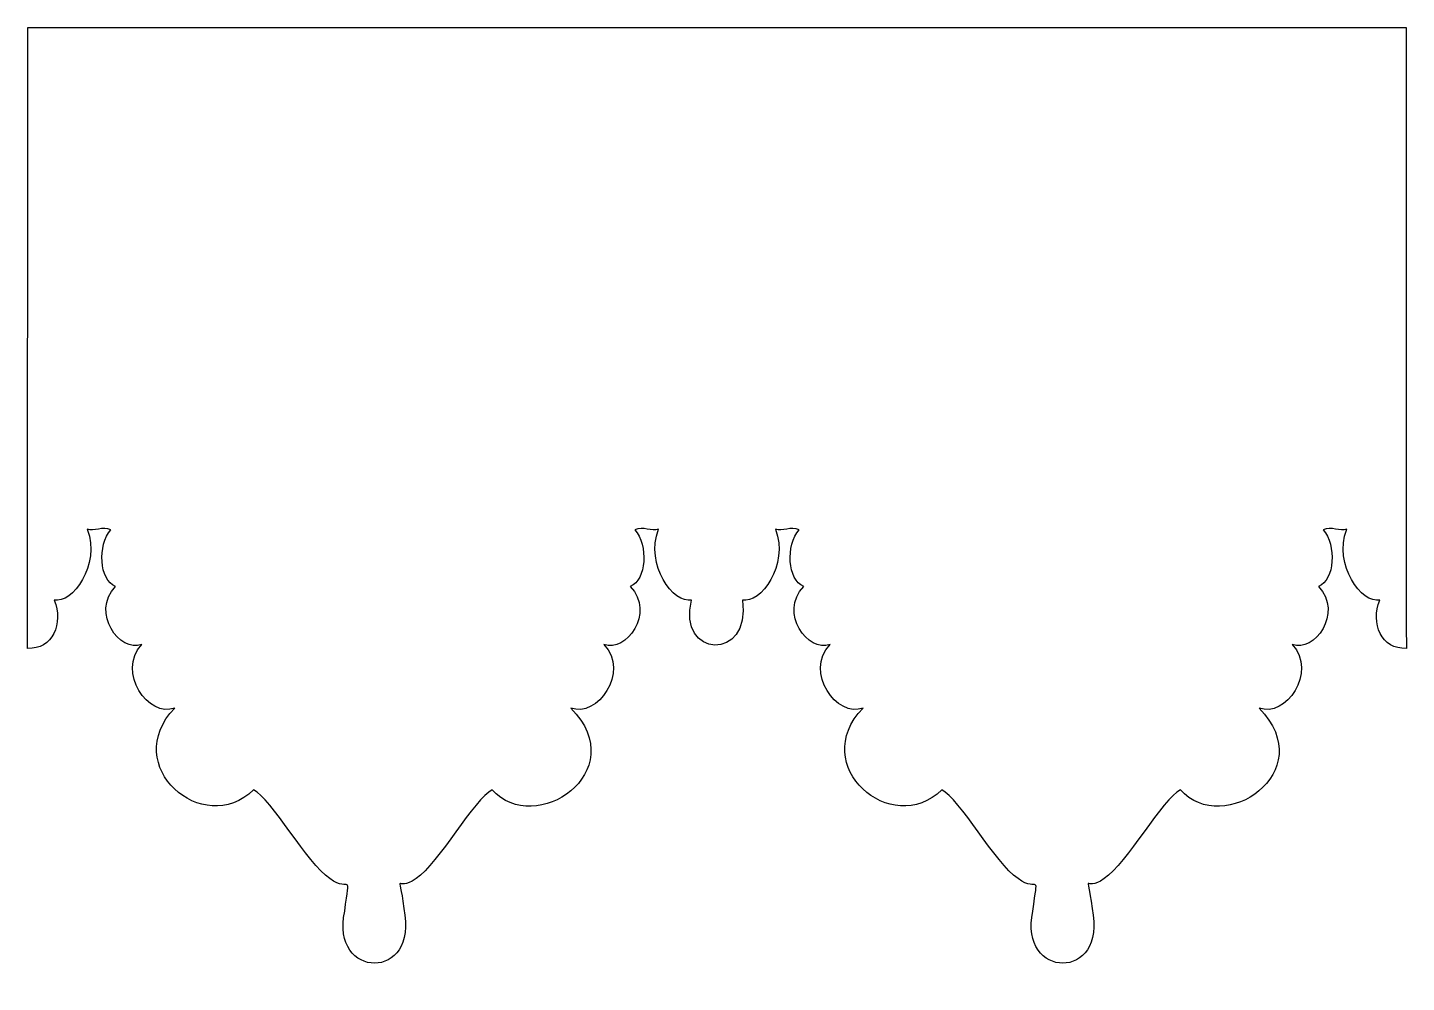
# Model space of a CAD drawing. Header units: centimetres. Extents: x -2.37 to 7.16, y -0.79 to 5.81.
import ezdxf

# ---------------------------------------------------------------- set-up
doc = ezdxf.new("R2010")
doc.units = ezdxf.units.CM
doc.header["$MEASUREMENT"] = 0
doc.layers.add('Layer 1', color=7, linetype='Continuous')

msp = doc.modelspace()

# ---------------------------------------------------------------- linework, layer by layer
at = {"layer": 'Layer 1', "color": 30}
msp.add_open_spline([(-2.37014, 1.51701), (-2.19839, 1.50658), (-2.12012, 1.69195), (-2.18659, 1.85105), (-2.18659, 1.85105), (-2.06253, 1.82176), (-1.86238, 2.09391), (-1.95756, 2.3397), (-1.95756, 2.3397), (-1.91094, 2.32633), (-1.84963, 2.35975), (-1.79467, 2.33722), (-1.79467, 2.33722), (-1.88702, 2.23148), (-1.87494, 1.9889), (-1.76243, 1.94448), (-1.76243, 1.94448), (-1.93547, 1.76278), (-1.7325, 1.48359), (-1.58053, 1.54347), (-1.58053, 1.54347), (-1.75829, 1.35309), (-1.53357, 1.03398), (-1.35233, 1.10443), (-1.35233, 1.10443), (-1.73601, 0.70718), (-1.15465, 0.19919), (-0.80746, 0.53971), (-0.80746, 0.53971), (-0.68591, 0.47956), (-0.43743, 0.03209), (-0.28077, -0.07462), (-0.28077, -0.07462), (-0.13348, -0.18096), (-0.14334, -0.00778), (-0.17742, -0.29952), (-0.17742, -0.29952), (-0.28141, -0.77201), (0.34126, -0.79174), (0.23103, -0.2805), (0.23103, -0.2805), (0.19696, 0.01124), (0.16807, -0.18096), (0.31537, -0.07462), (0.31537, -0.07462), (0.47202, 0.03208), (0.72051, 0.47956), (0.84205, 0.53971), (0.84205, 0.53971), (1.13655, 0.2082), (1.8149, 0.66237), (1.38693, 1.10443), (1.38693, 1.10443), (1.56817, 1.03399), (1.79289, 1.35309), (1.61513, 1.54347), (1.61513, 1.54347), (1.7671, 1.48359), (1.97007, 1.76278), (1.79703, 1.94448), (1.79703, 1.94448), (1.90954, 1.9889), (1.92162, 2.23148), (1.82927, 2.33722), (1.82927, 2.33722), (1.88423, 2.35976), (1.94553, 2.32634), (1.99216, 2.3397), (1.99216, 2.3397), (1.89698, 2.09391), (2.09713, 1.82176), (2.22119, 1.85105), (2.22119, 1.85105), (2.11418, 1.4504), (2.6373, 1.42217), (2.57176, 1.85105), (2.57176, 1.85105), (2.69582, 1.82176), (2.89597, 2.09391), (2.80079, 2.3397), (2.80079, 2.3397), (2.84741, 2.32633), (2.90872, 2.35975), (2.96368, 2.33722), (2.96368, 2.33722), (2.87133, 2.23148), (2.88341, 1.9889), (2.99592, 1.94448), (2.99592, 1.94448), (2.82288, 1.76278), (3.02585, 1.48359), (3.17782, 1.54347), (3.17782, 1.54347), (3.00006, 1.35309), (3.22478, 1.03398), (3.40602, 1.10443), (3.40602, 1.10443), (3.02235, 0.70718), (3.6037, 0.19919), (3.9509, 0.53971), (3.9509, 0.53971), (4.07245, 0.47956), (4.32093, 0.03209), (4.47758, -0.07462), (4.47758, -0.07462), (4.62488, -0.18096), (4.61501, -0.00778), (4.58093, -0.29952), (4.58093, -0.29952), (4.47694, -0.77201), (5.09962, -0.79174), (4.98938, -0.2805), (4.98938, -0.2805), (4.9553, 0.01124), (4.92642, -0.18096), (5.07372, -0.07462), (5.07372, -0.07462), (5.23037, 0.03208), (5.47886, 0.47956), (5.60041, 0.53971), (5.60041, 0.53971), (5.89491, 0.2082), (6.57326, 0.66237), (6.14528, 1.10443), (6.14528, 1.10443), (6.32652, 1.03399), (6.55124, 1.35309), (6.37348, 1.54347), (6.37348, 1.54347), (6.52545, 1.48359), (6.72842, 1.76278), (6.55538, 1.94448), (6.55538, 1.94448), (6.66789, 1.9889), (6.67997, 2.23148), (6.58762, 2.33722), (6.58762, 2.33722), (6.64258, 2.35976), (6.70388, 2.32634), (6.75051, 2.3397), (6.75051, 2.3397), (6.65533, 2.09391), (6.85548, 1.82176), (6.97954, 1.85105), (6.97954, 1.85105), (6.91308, 1.69195), (6.99134, 1.50659), (7.16309, 1.51701), (7.16309, 1.51701), (7.16309, 1.51701), (7.16145, 1.6708), (7.16145, 1.6708), (7.16145, 1.6708), (7.16145, 1.6708), (7.16063, 5.80739), (7.16063, 5.80739), (7.16063, 5.80739), (7.16063, 5.80739), (-2.36768, 5.80739), (-2.36768, 5.80739), (-2.36768, 5.80739), (-2.36768, 5.80739), (-2.36768, 5.80739), (-2.36768, 5.80739), (-2.36768, 5.80739), (-2.36768, 5.80739), (-2.36768, 5.80739), (-2.36768, 5.80739), (-2.36768, 5.80739), (-2.36768, 5.80739), (-2.37017, 1.51701), (-2.37017, 1.51701), (-2.37017, 1.51701), (-2.37017, 1.51701), (-2.37014, 1.51701), (-2.37014, 1.51701)], degree=3, knots=[0, 0, 0, 0, 0.0222222, 0.0222222, 0.0222222, 0.0222222, 0.0444444, 0.0444444, 0.0444444, 0.0444444, 0.0666667, 0.0666667, 0.0666667, 0.0666667, 0.0888889, 0.0888889, 0.0888889, 0.0888889, 0.1111111, 0.1111111, 0.1111111, 0.1111111, 0.1333333, 0.1333333, 0.1333333, 0.1333333, 0.1555556, 0.1555556, 0.1555556, 0.1555556, 0.1777778, 0.1777778, 0.1777778, 0.1777778, 0.2, 0.2, 0.2, 0.2, 0.2222222, 0.2222222, 0.2222222, 0.2222222, 0.2444444, 0.2444444, 0.2444444, 0.2444444, 0.2666667, 0.2666667, 0.2666667, 0.2666667, 0.2888889, 0.2888889, 0.2888889, 0.2888889, 0.3111111, 0.3111111, 0.3111111, 0.3111111, 0.3333333, 0.3333333, 0.3333333, 0.3333333, 0.3555556, 0.3555556, 0.3555556, 0.3555556, 0.3777778, 0.3777778, 0.3777778, 0.3777778, 0.4, 0.4, 0.4, 0.4, 0.4222222, 0.4222222, 0.4222222, 0.4222222, 0.4444444, 0.4444444, 0.4444444, 0.4444444, 0.4666667, 0.4666667, 0.4666667, 0.4666667, 0.4888889, 0.4888889, 0.4888889, 0.4888889, 0.5111111, 0.5111111, 0.5111111, 0.5111111, 0.5333333, 0.5333333, 0.5333333, 0.5333333, 0.5555556, 0.5555556, 0.5555556, 0.5555556, 0.5777778, 0.5777778, 0.5777778, 0.5777778, 0.6, 0.6, 0.6, 0.6, 0.6222222, 0.6222222, 0.6222222, 0.6222222, 0.6444444, 0.6444444, 0.6444444, 0.6444444, 0.6666667, 0.6666667, 0.6666667, 0.6666667, 0.6888889, 0.6888889, 0.6888889, 0.6888889, 0.7111111, 0.7111111, 0.7111111, 0.7111111, 0.7333333, 0.7333333, 0.7333333, 0.7333333, 0.7555556, 0.7555556, 0.7555556, 0.7555556, 0.7777778, 0.7777778, 0.7777778, 0.7777778, 0.8, 0.8, 0.8, 0.8, 0.8222222, 0.8222222, 0.8222222, 0.8222222, 0.8444444, 0.8444444, 0.8444444, 0.8444444, 0.8666667, 0.8666667, 0.8666667, 0.8666667, 0.8888889, 0.8888889, 0.8888889, 0.8888889, 0.9111111, 0.9111111, 0.9111111, 0.9111111, 0.9333333, 0.9333333, 0.9333333, 0.9333333, 0.9555556, 0.9555556, 0.9555556, 0.9555556, 1, 1, 1, 1], dxfattribs=at)

doc.saveas('drawing.dxf')
